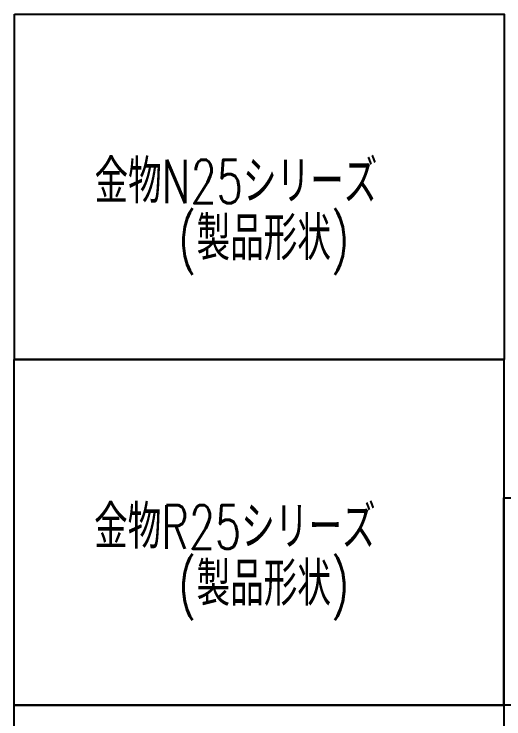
# Model space of a CAD drawing. Header units: millimetres. Extents: x 0 to 29624, y 0 to 14691.
# Drawn here: x 7825 to 11191, y 4657 to 9504 of the extents above; entities that cross this region are included whole.
import ezdxf

# ---------------------------------------------------------------- set-up
doc = ezdxf.new("R2010")
doc.units = ezdxf.units.MM
doc.header["$LTSCALE"] = 5
doc.layers.get('0').update_dxf_attribs({"color": 255})
doc.layers.add('LAYER6', color=7, linetype='Continuous')
doc.styles.add('SUNPOU', font='simplex.shx', dxfattribs={"width": 0.7, "bigfont": 'extfont2.shx'})

msp = doc.modelspace()

# ---------------------------------------------------------------- linework, layer by layer
at = {"linetype": 'Continuous', "lineweight": -3}
for points in [[(7828, 9504), (11192, 9504), (11192, 7128), (7828, 7128)], [(7825.183, 7128), (11189.183, 7128), (11189.183, 4752), (7825.183, 4752)], [(11189.183, 6177.6), (13207.583, 6177.6), (13207.583, 4752), (11189.183, 4752)], [(7825.183, 4752), (11189.183, 4752), (11189.183, 2376), (7825.183, 2376)]]:
    msp.add_lwpolyline(points, close=True, dxfattribs=at)

# ---------------------------------------------------------------- texts
at = {"layer": 'LAYER6', "color": 0, "linetype": 'Continuous', "lineweight": -3, "style": 'SUNPOU', "width": 0.7}
for s, p in [('金物N25シリーズ', (8377.449, 8202.665)), ('(製品形状)', (8952.416, 7811.58)), ('金物R25シリーズ', (8374.632, 5826.665)), ('(製品形状)', (8952.416, 5435.58))]:
    msp.add_text(s, height=300, dxfattribs=at).set_placement(p)

doc.saveas('drawing.dxf')
